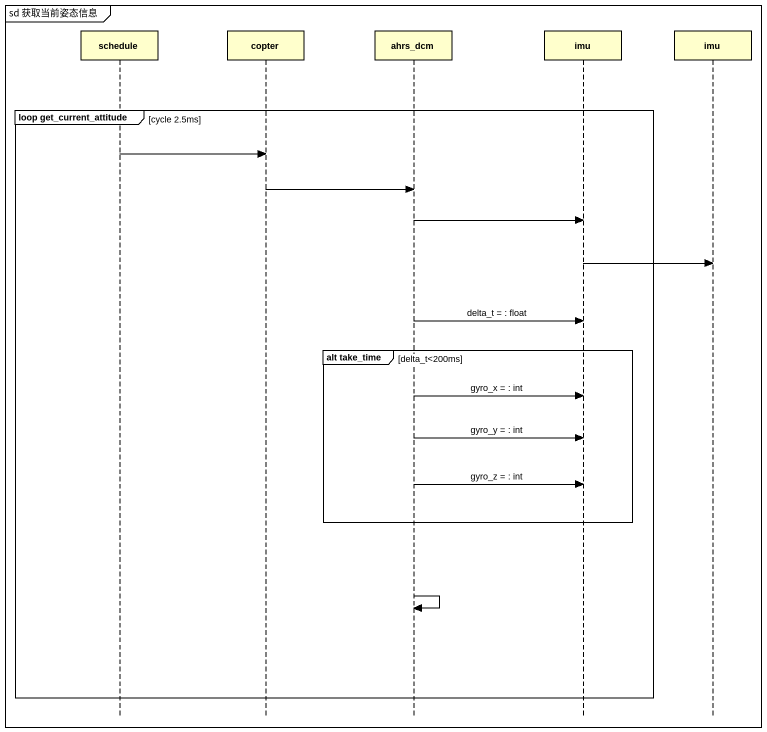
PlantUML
@startuml
mainframe sd 获取当前姿态信息
hide footbox
participant schedule
participant copter
participant ahrs_dcm
participant imu
participant "imu" as imu_2

group loop get_current_attitude [cycle 2.5ms]
  schedule -> copter
  copter -> ahrs_dcm
  ahrs_dcm -> imu
  imu -> imu_2
  ahrs_dcm -> imu : delta_t = : float
  group alt take_time [delta_t<200ms]
    ahrs_dcm -> imu : gyro_x = : int
    ahrs_dcm -> imu : gyro_y = : int
    ahrs_dcm -> imu : gyro_z = : int
  end
  ahrs_dcm -> ahrs_dcm
end
@enduml
